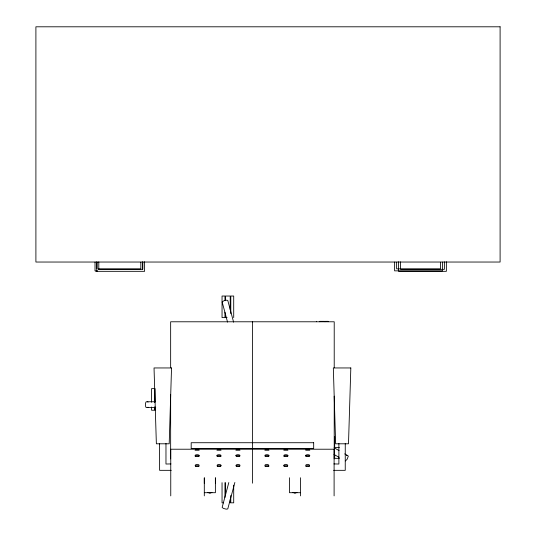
<?xml version="1.0" encoding="UTF-8"?>
<svg xmlns="http://www.w3.org/2000/svg" width="536" height="536" viewBox="0 0 536 536"><rect width="100%" height="100%" fill="white"/><g stroke="black" fill="none" stroke-linecap="round" stroke-linejoin="round"><path stroke-width="0.8" d="M204.303 483.405L204.303 478.012M215.385 483.405L215.385 478.012M228.812 482.527L222.145 507.404L223.385 508.403L226.205 509.16L227.78 508.912L234.869 482.46M148.023 407.199L147.648 407.595M211.975 492.356L209.924 493.247L207.847 492.423M297.011 492.423L294.934 493.247L292.89 492.356M346.417 455.312L346.933 455.158M265.126 449.429L268.683 449.429M284.087 449.429L287.644 449.429M305.962 449.429L309.52 449.429M195.339 449.429L198.896 449.429M217.221 449.429L220.772 449.429M236.175 449.429L239.733 449.429M98.664 268.858L140.827 268.858L140.827 262.218M98.671 269.34L142.616 269.34L142.616 261.87M97.492 270.848L95.019 270.848L95.019 262.091M95.85 271.33L144.606 271.33L144.606 261.769M227.096 317.614L225.542 317.614L225.542 313.466M154.911 401.759L146.154 401.759L145.511 403.219L145.511 406.134L146.154 407.595L155.715 407.595M339.348 447.547L334.685 447.547L334.685 436.753M195.071 450.253L199.151 450.253M216.946 450.253L221.026 450.253M235.907 450.253L239.987 450.253M264.871 450.253L268.951 450.253M283.832 450.253L287.912 450.253M305.708 450.253L309.795 450.253M339.348 458.34L334.685 458.34L334.685 455.017M170.971 463.921L165.972 464.029L165.972 443.5M333.888 463.921L338.886 464.029L338.886 443.5M171.245 470.333L159.614 470.333L159.594 443.553M333.613 470.333L345.244 470.333L345.264 443.553M204.303 492.698L215.385 492.698L215.385 477.743M300.562 492.698L289.474 492.698L289.474 477.743M223.499 502.822L222.045 502.822L222.045 482.681M345.311 460.953L347.02 459.446L348.346 456.089L344.715 453.871M147.648 401.759L148.023 402.147M334.109 447.754L339.074 450.615M334.029 454.441L339.127 457.389M233.602 322.183L227.78 300.441L226.815 300.153L224.048 300.696L222.145 301.949L227.545 322.123M446.367 261.769L446.367 271.33L398.563 271.33L398.563 261.769M444.371 261.87L444.371 269.34L400.553 269.34L400.553 261.87M442.428 262.091L442.428 270.848L394.623 270.848L394.623 262.091M440.438 262.218L440.438 268.858L396.62 268.858L396.62 262.218M334.216 367.736L334.216 321.781L170.649 321.788L170.649 367.736M334.216 396.164L334.216 458.883M334.102 495.88L334.102 449.222L170.756 449.222L170.756 495.88M328.132 321.7L328.132 321.332L325.218 321.332L325.218 321.7M324.635 321.7L324.635 321.332L319.965 321.332L319.965 321.7M319.382 321.332L319.382 321.7M316.468 321.332L316.468 321.7M300.562 477.743L300.562 495.88M252.429 321.781L252.429 483.191M233.709 317.614L233.709 296.033L230.795 296.033L230.795 313.707M233.709 485.14L233.709 502.822L230.795 502.822L230.795 495.472M230.212 309.56L230.212 296.033L225.542 296.033L225.542 300.696M230.212 499.498L230.212 502.822M225.542 482.681L225.542 495.572M224.959 300.683L224.959 296.033L222.045 296.033L222.045 317.614L224.959 317.614L224.959 312.22M224.959 482.681L224.959 497.421M204.303 477.743L204.303 495.88M170.649 394.496L170.649 458.883M155.085 388.633L155.085 402.161M155.085 406.898L155.085 410.221M154.502 402.221L154.502 388.633L151.588 388.633L151.588 402.221M154.502 407.005L154.502 410.221L151.588 410.221L151.588 407.005M142.817 262.091L142.817 269.26M98.798 261.87L98.798 269.34M97.009 262.218L97.009 268.858M96.802 261.769L96.802 271.33M283.859 456.478A2.03 0.73 0 0 1 285.829 455.875A2.03 0.73 0 0 1 287.845 456.451M305.734 456.478A2.03 0.73 0 0 1 307.45 455.881A2.03 0.73 0 0 1 309.553 456.283M305.935 466.508A2.378 1.146 0 0 1 307.751 465.643A2.345 1.132 0 0 1 309.527 466.246M284.06 466.508A2.378 1.146 0 0 1 285.876 465.643A2.345 1.132 0 0 1 287.651 466.246M265.099 466.508A2.378 1.146 0 0 1 266.915 465.643A2.345 1.132 0 0 1 268.884 466.501M265.052 456.303A2.03 0.73 0 0 1 267.122 455.881A2.03 0.73 0 0 1 268.884 456.451M217.013 456.451A2.03 0.73 0 0 1 219.03 455.875A2.03 0.73 0 0 1 221 456.478M195.138 456.451A2.03 0.73 0 0 1 197.154 455.875A2.03 0.73 0 0 1 199.124 456.478M198.923 466.508A2.378 1.146 0 0 0 197.107 465.643A2.345 1.132 0 0 0 195.332 466.246M220.799 466.508A2.378 1.146 0 0 0 218.99 465.643A2.345 1.132 0 0 0 217.214 466.246M239.76 466.508A2.378 1.146 0 0 0 237.951 465.643A2.345 1.132 0 0 0 236.168 466.246M236.142 456.283A2.03 0.73 0 0 1 237.991 455.875A2.03 0.73 0 0 1 239.806 456.303M171.533 367.951L169.202 443.795L156.365 443.795L154.033 367.951L171.533 367.951M350.825 367.951L348.494 443.795L335.657 443.795L333.325 367.951L350.825 367.951M500.101 26.8L35.899 26.8L35.899 262.037L500.101 262.037L500.101 26.8M313.681 442.723L191.185 442.723L191.185 448.558L313.681 448.558L313.681 442.723M287.912 455.493A2.191 0.777 0 0 0 285.876 454.716A2.191 0.777 0 0 0 283.832 455.493A2.191 0.777 0 0 0 285.876 456.27A2.191 0.777 0 0 0 287.912 455.493M305.708 455.493A2.191 0.777 0 0 0 307.751 456.27A2.191 0.777 0 0 0 309.795 455.493A2.191 0.777 0 0 0 307.751 454.716A2.191 0.777 0 0 0 305.708 455.493M268.951 455.493A2.191 0.777 0 0 0 266.915 454.716A2.191 0.777 0 0 0 264.871 455.493A2.191 0.777 0 0 0 266.915 456.27A2.191 0.777 0 0 0 268.951 455.493M309.62 465.469A2.378 1.139 0 0 0 307.751 464.357A2.345 1.119 0 0 0 305.708 465.469A2.345 1.119 0 0 0 307.751 466.581A2.378 1.139 0 0 0 309.62 465.469M283.832 465.469A2.345 1.119 0 0 0 285.876 466.581A2.378 1.139 0 0 0 287.745 465.469A2.378 1.139 0 0 0 285.876 464.357A2.345 1.119 0 0 0 283.832 465.469M268.784 465.469A2.378 1.139 0 0 0 266.915 464.357A2.345 1.119 0 0 0 264.871 465.469A2.345 1.119 0 0 0 266.915 466.581A2.378 1.139 0 0 0 268.784 465.469M216.946 455.493A2.191 0.777 0 0 0 218.99 456.27A2.191 0.777 0 0 0 221.026 455.493A2.191 0.777 0 0 0 218.99 454.716A2.191 0.777 0 0 0 216.946 455.493M199.151 455.493A2.191 0.777 0 0 0 197.107 454.716A2.191 0.777 0 0 0 195.071 455.493A2.191 0.777 0 0 0 197.107 456.27A2.191 0.777 0 0 0 199.151 455.493M235.907 455.493A2.191 0.777 0 0 0 237.951 456.27A2.191 0.777 0 0 0 239.987 455.493A2.191 0.777 0 0 0 237.951 454.716A2.191 0.777 0 0 0 235.907 455.493M195.238 465.469A2.378 1.139 0 0 0 197.107 466.581A2.345 1.119 0 0 0 199.151 465.469A2.345 1.119 0 0 0 197.107 464.357A2.378 1.139 0 0 0 195.238 465.469M221.026 465.469A2.345 1.119 0 0 0 218.99 464.357A2.378 1.139 0 0 0 217.114 465.469A2.378 1.139 0 0 0 218.99 466.581A2.345 1.119 0 0 0 221.026 465.469M236.075 465.469A2.378 1.139 0 0 0 237.951 466.581A2.345 1.119 0 0 0 239.987 465.469A2.345 1.119 0 0 0 237.951 464.357A2.378 1.139 0 0 0 236.075 465.469"/></g></svg>
